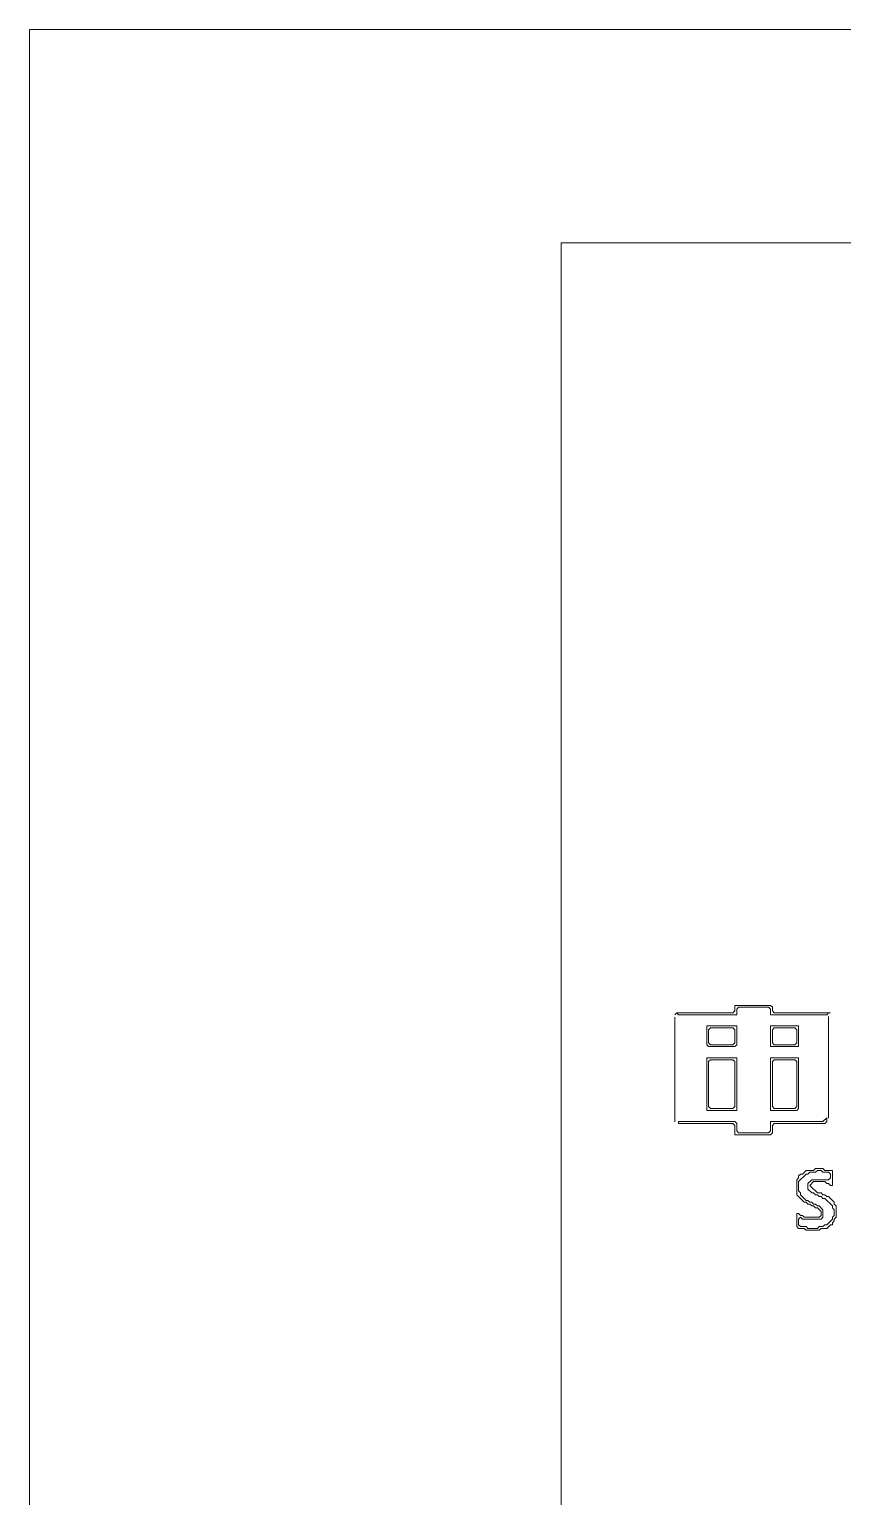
# Model space of a CAD drawing. Header units: millimetres. Extents: x 10 to 220, y 12 to 309.
# Drawn here: x 10 to 48, y 240 to 308.5 of the extents above; entities that cross this region are included whole.
import ezdxf

# ---------------------------------------------------------------- set-up
doc = ezdxf.new("R2010")
doc.units = ezdxf.units.MM
doc.layers.add('TRACE_STRAIGHT', color=5, linetype='Continuous', lineweight=0)
doc.layers.add('TRACE_TEXT_SYMBOL', color=6, linetype='Continuous', lineweight=0)

msp = doc.modelspace()

# ---------------------------------------------------------------- linework, layer by layer
at = {"layer": 'TRACE_STRAIGHT', "color": 5}
for p, q in [((10.043, 308.516), (10.043, 11.726)), ((10.043, 308.516), (219.681, 308.516)), ((34.874, 298.539), (34.874, 21.606)), ((34.874, 298.539), (209.901, 298.539)), ((40.181, 262.385), (40.181, 257.497)), ((47.362, 262.414), (47.362, 257.664))]:
    msp.add_line(p, q, dxfattribs=at)
at = {"layer": 'TRACE_TEXT_SYMBOL', "color": 6}
for points in [[(42.99, 262.932), (42.99, 262.67), (42.903, 262.582), (40.276, 262.582), (40.188, 262.495), (40.276, 262.582), (40.364, 262.495), (43.078, 262.495), (43.078, 262.757), (43.165, 262.845), (44.566, 262.845), (44.654, 262.757), (44.654, 262.495), (47.281, 262.495), (47.368, 262.582), (47.456, 262.582), (44.829, 262.582), (44.741, 262.67), (44.741, 262.845), (44.654, 262.932)], [(41.677, 261.969), (41.677, 261.094), (41.764, 261.006), (42.99, 261.006), (43.078, 261.094), (43.078, 261.969)], [(41.764, 261.794), (41.852, 261.882), (42.903, 261.882), (42.99, 261.794), (42.99, 261.181), (42.903, 261.094), (41.852, 261.094), (41.764, 261.181)], [(44.654, 261.969), (44.654, 261.006), (45.967, 261.006), (45.967, 261.969)], [(44.741, 261.794), (44.829, 261.882), (45.792, 261.882), (45.88, 261.794), (45.88, 261.181), (45.792, 261.094), (44.829, 261.094), (44.741, 261.181)], [(41.677, 260.481), (41.677, 258.029), (43.078, 258.029), (43.078, 260.481)], [(44.654, 260.481), (44.654, 258.029), (45.88, 258.029), (45.967, 258.117), (45.967, 260.481)], [(41.764, 260.306), (41.852, 260.393), (42.903, 260.393), (42.99, 260.306), (42.99, 258.204), (42.903, 258.117), (41.852, 258.117), (41.764, 258.204)], [(44.741, 260.306), (44.829, 260.393), (45.792, 260.393), (45.88, 260.306), (45.88, 258.204), (45.792, 258.117), (44.829, 258.117), (44.741, 258.204)], [(47.281, 257.679), (47.105, 257.504), (44.654, 257.504), (44.654, 257.066), (44.566, 256.979), (43.165, 256.979), (43.078, 257.066), (43.078, 257.416), (42.99, 257.504), (40.364, 257.504), (40.364, 257.416), (42.903, 257.416), (42.99, 257.329), (42.99, 256.891), (44.654, 256.891), (44.741, 256.979), (44.741, 257.329), (44.829, 257.416), (47.193, 257.416), (47.281, 257.504)], [(46.755, 255.315), (46.668, 255.227), (46.317, 255.227), (46.142, 255.052), (46.055, 255.052), (45.967, 254.965), (45.967, 254.877), (45.88, 254.79), (45.88, 254.089), (46.23, 253.739), (46.317, 253.739), (46.405, 253.651), (46.493, 253.651), (46.58, 253.564), (46.668, 253.564), (46.755, 253.476), (46.843, 253.476), (47.018, 253.301), (47.018, 253.126), (46.93, 253.038), (46.23, 253.038), (46.142, 253.126), (46.055, 253.126), (45.967, 253.214), (45.88, 253.214), (45.88, 252.601), (45.967, 252.513), (46.23, 252.513), (46.317, 252.426), (46.93, 252.426), (47.018, 252.513), (47.281, 252.513), (47.456, 252.688), (47.543, 252.688), (47.543, 252.776), (47.631, 252.863), (47.631, 252.951), (47.718, 253.038), (47.718, 253.564), (47.631, 253.651), (47.631, 253.739), (47.368, 254.002), (47.281, 254.002), (47.193, 254.089), (47.105, 254.089), (47.018, 254.177), (46.843, 254.177), (46.493, 254.527), (46.668, 254.702), (47.193, 254.702), (47.281, 254.615), (47.368, 254.615), (47.456, 254.527), (47.543, 254.527), (47.543, 255.227), (47.193, 255.227), (47.105, 255.315)], [(46.755, 255.14), (46.843, 255.227), (47.018, 255.227), (47.105, 255.14), (47.368, 255.14), (47.456, 255.052), (47.456, 254.877), (47.368, 254.79), (46.58, 254.79), (46.405, 254.615), (46.405, 254.352), (46.58, 254.177), (46.668, 254.177), (46.755, 254.089), (46.843, 254.089), (46.93, 254.002), (47.018, 254.002), (47.105, 253.914), (47.193, 253.914), (47.543, 253.564), (47.543, 253.476), (47.631, 253.389), (47.631, 253.126), (47.543, 253.038), (47.543, 252.951), (47.281, 252.688), (47.193, 252.688), (47.105, 252.601), (46.93, 252.601), (46.843, 252.513), (46.405, 252.513), (46.317, 252.601), (46.055, 252.601), (45.967, 252.688), (45.967, 252.951), (46.055, 253.038), (46.142, 252.951), (47.018, 252.951), (47.105, 253.038), (47.105, 253.389), (46.93, 253.564), (46.843, 253.564), (46.755, 253.651), (46.668, 253.651), (46.58, 253.739), (46.493, 253.739), (46.405, 253.826), (46.317, 253.826), (46.055, 254.089), (46.055, 254.177), (45.967, 254.264), (45.967, 254.702), (46.317, 255.052), (46.405, 255.052), (46.493, 255.14)]]:
    msp.add_lwpolyline(points, close=True, dxfattribs=at)

doc.saveas('drawing.dxf')
